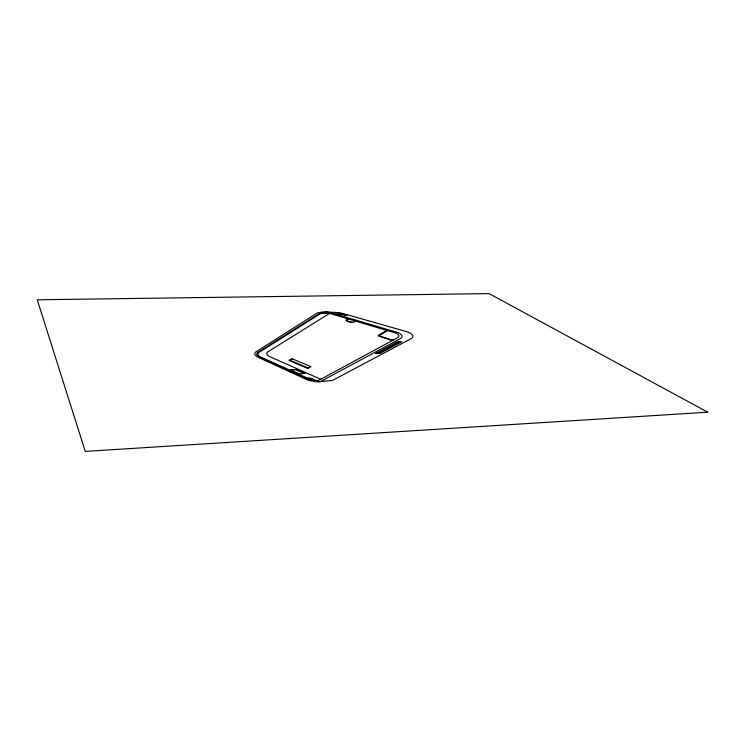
<?xml version="1.0" encoding="UTF-8"?>
<svg xmlns="http://www.w3.org/2000/svg" width="745" height="745" viewBox="0 0 745 745"><rect width="100%" height="100%" fill="white"/><g stroke="black" fill="none" stroke-linecap="round" stroke-linejoin="round"><path stroke-width="1.12" d="M346.527 319.596L346.043 320.182A8.875 2.347 4.7 0 0 346.341 320.89L350.187 322.343L354.443 321.924A7.608 2.012 4.6 0 0 354.918 321.523L354.899 320.909M292.301 358.82L289.069 360.235A2.924 0.894 3.7 0 0 289.237 360.487L307.787 368.505L311 366.689L292.431 358.857L290.271 360.18A2.915 0.885 3.8 0 0 290.448 360.431L308.393 368.16M290.774 370.135L296.473 369.492L305.282 373.385L299.062 373.869L290.261 369.911L296.473 369.492M346.881 315.219L345.876 315.107A6.547 1.704 4.5 0 0 344.367 314.641L343.538 314.437A14.677 3.846 4.5 0 0 340.623 313.887L339.655 313.747A8.037 2.095 4.5 0 0 337.159 313.505A3.306 0.857 4.5 0 0 336.293 313.496M387.819 330.417L379.214 335.576A5.606 1.546 5.2 0 0 379.578 336.004L391.19 339.767A2.85 0.792 5.4 0 0 393.081 340.12A2.3 0.643 5.4 0 1 392.587 340.148L391.814 340.111A2.896 0.801 5.4 0 1 390.063 339.776L378.441 336.004A5.634 1.555 5.2 0 1 378.078 335.576L386.785 330.352A3.325 0.894 5.3 0 1 387.121 330.212M376.402 353.009L378.805 352.906L399.637 341.769M380.118 353.353L401.9 341.731L397.299 341.797L375.387 353.558L380.118 353.353L378.805 352.906M330.491 380.648L316.569 381.878L308.449 380.304A16.558 5.262 4.2 0 1 306.297 379.428L256.96 356.734A25.842 7.739 3.5 0 1 255.339 355.216L255.181 354.993A22.266 6.668 3.5 0 1 254.743 353.503L255.647 352.003L316.727 313.31A13.866 3.623 4.4 0 1 317.78 312.779L323.293 311.866L336.442 312.481A9.322 2.421 4.5 0 1 343.035 313.58M346.257 315.321L336.079 313.44M317.603 380.583L310.712 379.484A12.767 4.051 4.2 0 1 309.222 378.935A2.812 0.894 4.1 0 1 308.16 378.46L260.825 357.125L258.655 355.542A22.397 6.705 3.5 0 1 257.984 354.499L258.403 352.757L319.996 313.98A11.045 2.887 4.4 0 1 321.048 313.487L328.377 313.17A8.204 2.142 4.3 0 1 330.556 313.673L395.949 333.108A18.374 5.038 5.2 0 1 397.858 334.328L398.612 335.175A18.225 5.001 5.2 0 1 398.836 336.377L397.904 337.504L319.344 380.043A5.476 1.751 4.1 0 1 317.007 380.667L309.101 379.494A13 4.125 4.2 0 1 307.415 378.814L259.577 357.181L257.397 355.589A22.508 6.742 3.5 0 1 256.736 354.536L257.155 352.804L318.795 313.924A10.812 2.822 4.4 0 1 319.95 313.394L326.077 312.872M349.014 319.074L347.719 319.195A5.14 1.36 4.7 0 0 346.537 319.596M337.271 313.142L338.211 313.189A7.711 2.002 4.5 0 1 339.171 313.272M325.258 311.904L329.774 312.49A10.719 2.794 4.3 0 1 331.702 312.965L398.305 332.689A23.449 6.435 5.1 0 1 400.763 334.254L401.732 335.334A23.263 6.388 5.1 0 1 402.03 336.88L400.838 338.332L321.561 381.021A6.994 2.244 4.1 0 1 318.627 381.812M351.994 322.445L347.496 320.937A8.996 2.375 4.8 0 1 347.189 320.341L347.673 319.633A4.908 1.294 4.7 0 1 349.321 319.158M339.366 313.291L346.937 315.051M343.11 313.561L405.066 331.199C407.878 331.767 416.138 335.036 411.585 338.398L333.63 379.829A7.701 2.449 4.4 0 1 330.771 380.63M307.62 378.227A2.179 0.698 4 0 1 309.892 378.181A3.548 1.136 4 0 1 311.866 378.618L311.978 378.665M295.951 369.781L304.249 373.469M311.894 378.693A1.928 0.615 4.1 0 1 312.565 379.047M311.913 379.512A2.012 0.643 4.1 0 1 310.935 379.531M329.858 313.487A13.559 3.539 4.5 0 0 328.424 314.129L267.548 352.012L266.775 353.149A18.848 5.634 3.6 0 0 267.166 354.629L267.306 354.825A21.866 6.528 3.7 0 0 269.047 356.334L318.143 378.115A16.641 5.252 4.4 0 0 320.983 379.158M308.011 378.395A2.645 0.847 4 0 1 309.361 378.451A3.725 1.192 4 0 1 311.075 378.833L311.429 378.972A2.235 0.717 4 0 1 311.913 379.261M707.75 412.199L85.256 451.396L37.25 299.797L489.083 293.604L707.75 412.199"/></g></svg>
